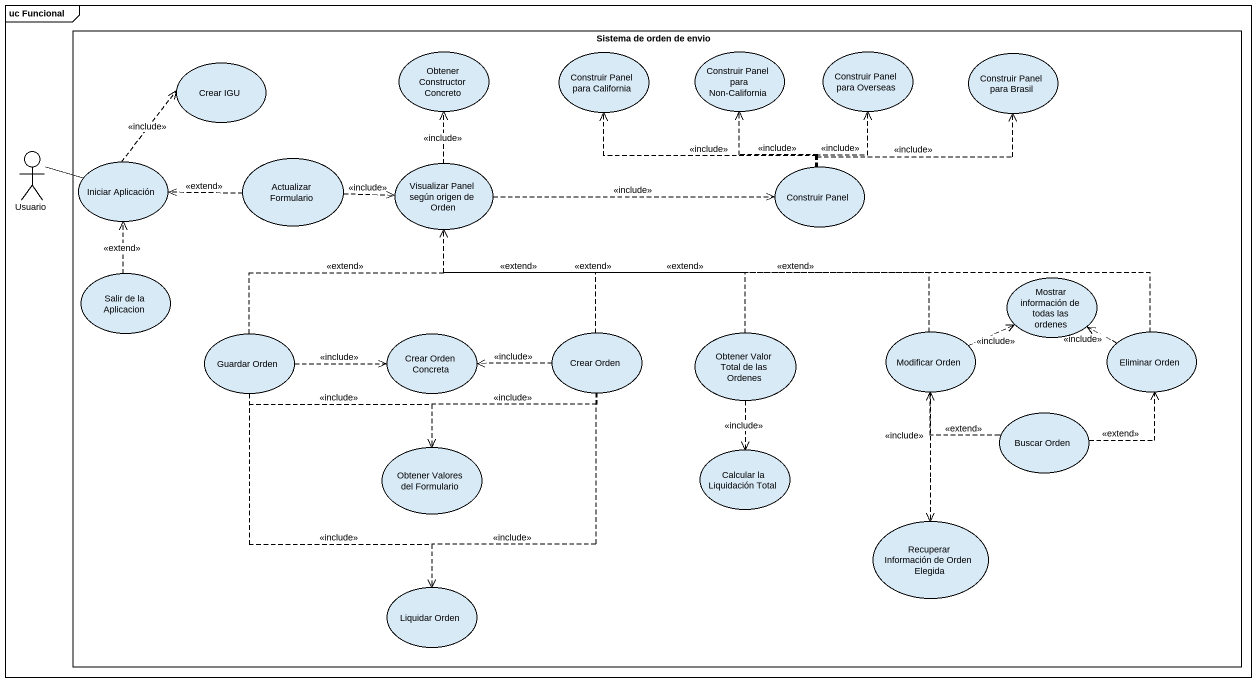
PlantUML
@startuml
mainframe uc Funcional
rectangle "Sistema de orden de envio" as Sistema_de_orden_de_envio {
  usecase "Crear IGU" as Crear_IGU
  usecase "Obtener Constructor Concreto" as Obtener_Constructor_Concreto
  usecase "Construir Panel para California" as Construir_Panel_para
  usecase "Construir Panel para Non-California" as Construir_Panel_para_Non
  usecase "Construir Panel para Overseas" as Construir_Panel_para_2
  usecase "Construir Panel para Brasil" as Construir_Panel_para_Brasil
  usecase "Iniciar Aplicación" as Iniciar_Aplicación
  usecase "Actualizar Formulario" as Actualizar_Formulario
  usecase "Visualizar Panel según origen de Orden" as Visualizar_Panel_según
  usecase "Construir Panel" as Construir_Panel
  usecase "Salir de la Aplicacion" as Salir_de_la_Aplicacion
  usecase "Mostrar información de todas las ordenes" as Mostrar_información_de
  usecase "Guardar Orden" as Guardar_Orden
  usecase "Crear Orden Concreta" as Crear_Orden_Concreta
  usecase "Crear Orden" as Crear_Orden
  usecase "Obtener Valor Total de las Ordenes" as Obtener_Valor_Total_de_las
  usecase "Modificar Orden" as Modificar_Orden
  usecase "Eliminar Orden" as Eliminar_Orden
  usecase "Buscar Orden" as Buscar_Orden
  usecase "Obtener Valores del Formulario" as Obtener_Valores_del
  usecase "Calcular la Liquidación Total" as Calcular_la_Liquidación
  usecase "Recuperar Información de Orden Elegida" as Recuperar_Información_de
  usecase "Liquidar Orden" as Liquidar_Orden
}
actor Usuario
Usuario -right- Iniciar_Aplicación
Iniciar_Aplicación .up.> Crear_IGU : <<include>>
Actualizar_Formulario .left.> Iniciar_Aplicación : <<extend>>
Actualizar_Formulario .right.> Visualizar_Panel_según : <<include>>
Visualizar_Panel_según .up.> Obtener_Constructor_Concreto : <<include>>
Visualizar_Panel_según .right.> Construir_Panel : <<include>>
Construir_Panel .left.> Construir_Panel_para : <<include>>
Construir_Panel .up.> Construir_Panel_para_Non : <<include>>
Construir_Panel .up.> Construir_Panel_para_2 : <<include>>
Construir_Panel .right.> Construir_Panel_para_Brasil : <<include>>
Salir_de_la_Aplicacion .up.> Iniciar_Aplicación : <<extend>>
Guardar_Orden .up.> Visualizar_Panel_según : <<extend>>
Guardar_Orden .right.> Crear_Orden_Concreta : <<include>>
Guardar_Orden ..> Obtener_Valores_del : <<include>>
Guardar_Orden ..> Liquidar_Orden : <<include>>
Crear_Orden .up.> Visualizar_Panel_según : <<extend>>
Crear_Orden .left.> Crear_Orden_Concreta : <<include>>
Crear_Orden ..> Obtener_Valores_del : <<include>>
Crear_Orden ..> Liquidar_Orden : <<include>>
Obtener_Valor_Total_de_las .left.> Visualizar_Panel_según : <<extend>>
Obtener_Valor_Total_de_las ..> Calcular_la_Liquidación : <<include>>
Modificar_Orden .left.> Visualizar_Panel_según : <<extend>>
Modificar_Orden .right.> Mostrar_información_de : <<include>>
Modificar_Orden ..> Recuperar_Información_de : <<include>>
Eliminar_Orden .left.> Visualizar_Panel_según : <<extend>>
Eliminar_Orden .left.> Mostrar_información_de : <<include>>
Buscar_Orden .up.> Modificar_Orden : <<extend>>
Buscar_Orden .up.> Eliminar_Orden : <<extend>>
@enduml
